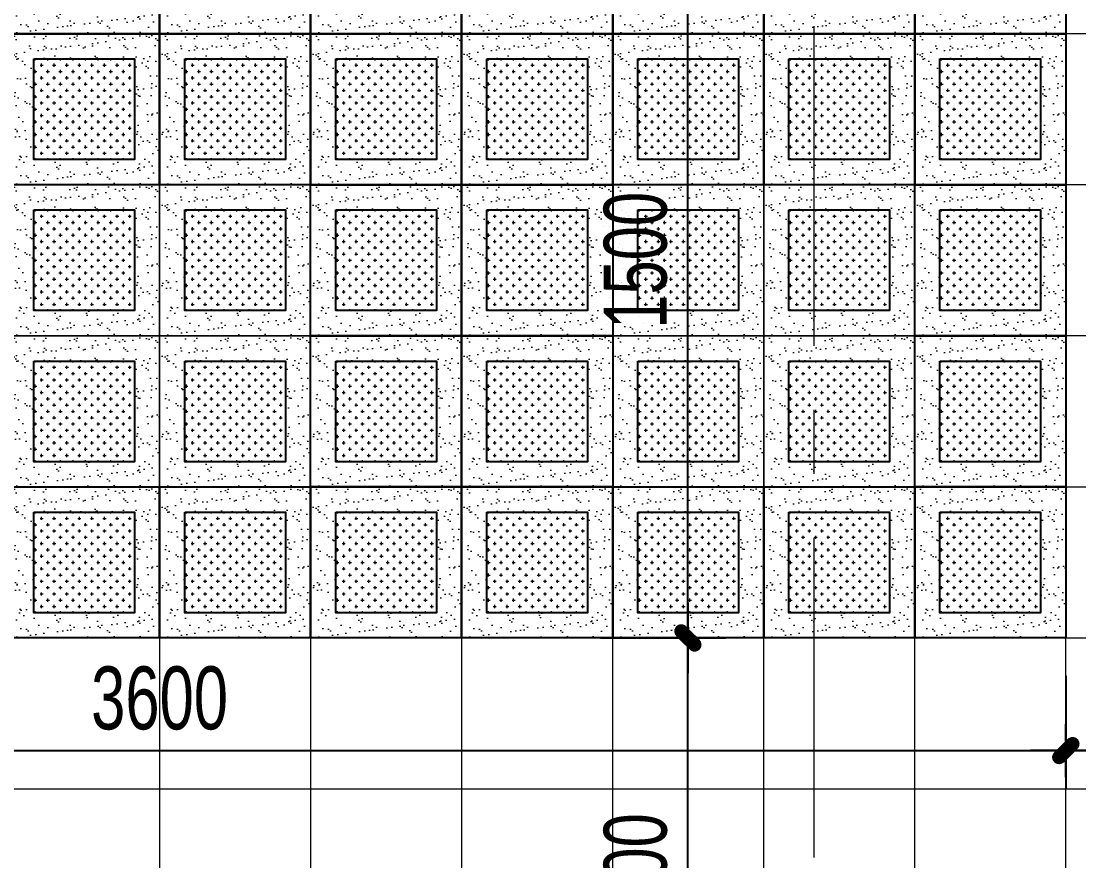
# Model space of a CAD drawing. Header units: inches. Extents: x 88947 to 296847, y 35049 to 161062.
# Drawn here: x 132886 to 134987, y 86766 to 88434 of the extents above; entities that cross this region are included whole.
import ezdxf

# ---------------------------------------------------------------- set-up
doc = ezdxf.new("R2010")
doc.units = ezdxf.units.IN
doc.header["$MEASUREMENT"] = 0
doc.header["$PDMODE"] = 1
doc.linetypes.add('ACAD_ISO03W100', pattern=[30, 12, -18])
doc.linetypes.add('CENTER', pattern=[50.8, 31.75, -6.35, 6.35, -6.35])
for name, color, linetype, lineweight in [('A-Dims', 145, 'Continuous', 25), ('DIM', 7, 'Continuous', 25), ('HATCH', 8, 'Continuous', 5), ('TRUC', 252, 'ACAD_ISO03W100', 13)]:
    doc.layers.add(name, color=color, linetype=linetype, lineweight=lineweight)
doc.layers.add('NOITHAT', color=34, linetype='Continuous')
doc.styles.add('VNI-HELVE-CONDENSE', font='VNARIAL.TTF', dxfattribs={"width": 0.7})
doc.dimstyles.new('TAS-100', dxfattribs={"dimscale": 50, "dimtxt": 2.5, "dimasz": 0.7, "dimexe": 1.5, "dimexo": 1.5, "dimgap": 0.8, "dimtad": 1, "dimdec": 0, "dimzin": 3, "dimdsep": 46, "dimtxsty": 'VNI-HELVE-CONDENSE', "dimblk": 'TICK', "dimcen": 2.5, "dimclrt": 71, "dimazin": 2, "dimtfac": 0.75, "dimtdec": 0, "dimtix": 1, "dimtmove": 2, "dimatfit": 2, "dimldrblk": 'TICK123', "dimfxl": 1.5, "dimtolj": 1, "dimtzin": 0, "dimarcsym": 0})

# ---------------------------------------------------------------- blocks, each defined once
blk = doc.blocks.new('TICK')
at = {"layer": 'A-Dims', "color": 1}
for p, q in [((0, 1.5), (0, -1.5)), ((-2, 0), (2, 0))]:
    blk.add_line(p, q, dxfattribs=at)
at = {"layer": 'A-Dims', "color": 1, "const_width": 0.788}
blk.add_lwpolyline([(-0.334, -0.349), (0.383, 0.378)], dxfattribs=at)
at = {"layer": 'A-Dims', "color": 1, "const_width": 0.394}
for points in [[(0.244, 0.517, -0.414214), (0.523, 0.517, -1)], [(0.523, 0.517, -0.414214), (0.523, 0.238, -1)], [(-0.473, -0.21, 0.414214), (-0.473, -0.488, 1)], [(-0.473, -0.488, 0.414214), (-0.195, -0.488, 1)]]:
    blk.add_lwpolyline(points, format="xyb", dxfattribs=at)
blk = doc.blocks.new('*D403')
at = {"layer": 'Defpoints', "color": 0}
for p in [(131361.3, 87209), (134961.3, 87209), (134961.3, 86985.3)]:
    blk.add_point(p, dxfattribs=at)
at = {"layer": 'DIM', "color": 0, "lineweight": -2}
for p, q in [((131361.3, 87134), (131361.3, 86910.3)), ((134961.3, 87134), (134961.3, 86910.3)), ((131396.3, 86985.3), (134926.3, 86985.3))]:
    blk.add_line(p, q, dxfattribs=at)
at = {"layer": 'DIM', "color": 0, "lineweight": -2, "xscale": 35, "yscale": 35, "zscale": 35, "rotation": 180}
blk.add_blockref('TICK', (131361.3, 86985.3), dxfattribs=at)
at = {"layer": 'DIM', "color": 0, "lineweight": -2, "xscale": 35, "yscale": 35, "zscale": 35}
blk.add_blockref('TICK', (134961.3, 86985.3), dxfattribs=at)
at = {"layer": 'DIM', "color": 71, "insert": (133161.3, 87089.1), "char_height": 125, "attachment_point": 5, "style": 'VNI-HELVE-CONDENSE'}
blk.add_mtext('\\A1;3600', dxfattribs=at)
blk = doc.blocks.new('TICK123')
at = {"layer": 'A-Dims', "color": 1}
blk.add_lwpolyline([(0.046, 0, 0, 0.84, 0), (-2.111, 0, 8.4, 8.4, 0)], format="xyseb", dxfattribs=at)
blk = doc.blocks.new('*D416')
at = {"layer": 'Defpoints', "color": 0}
for p in [(134961.3, 87209), (136761.3, 87209), (136761.3, 86985.3)]:
    blk.add_point(p, dxfattribs=at)
at = {"layer": 'DIM', "color": 0, "lineweight": -2}
for p, q in [((134961.3, 87134), (134961.3, 86910.3)), ((136761.3, 87134), (136761.3, 86910.3)), ((134996.3, 86985.3), (136726.3, 86985.3))]:
    blk.add_line(p, q, dxfattribs=at)
at = {"layer": 'DIM', "color": 0, "lineweight": -2, "xscale": 35, "yscale": 35, "zscale": 35, "rotation": 180}
blk.add_blockref('TICK', (134961.3, 86985.3), dxfattribs=at)
at = {"layer": 'DIM', "color": 0, "lineweight": -2, "xscale": 35, "yscale": 35, "zscale": 35}
blk.add_blockref('TICK', (136761.3, 86985.3), dxfattribs=at)
at = {"layer": 'DIM', "color": 71, "insert": (135861.3, 87089.1), "char_height": 125, "attachment_point": 5, "style": 'VNI-HELVE-CONDENSE'}
blk.add_mtext('\\A1;1800', dxfattribs=at)
blk = doc.blocks.new('*D410')
at = {"layer": 'Defpoints', "color": 0}
for p in [(133962, 87209), (134210.7, 87209), (133962, 86309)]:
    blk.add_point(p, dxfattribs=at)
at = {"layer": 'DIM', "color": 0, "lineweight": -2}
for p, q in [((134037, 87209), (134285.7, 87209)), ((134210.7, 86344), (134210.7, 87174)), ((134037, 86309), (134285.7, 86309))]:
    blk.add_line(p, q, dxfattribs=at)
at = {"layer": 'DIM', "color": 0, "lineweight": -2, "xscale": 35, "yscale": 35, "zscale": 35}
for p, rotation in [((134210.7, 87209), 90), ((134210.7, 86309), 270)]:
    blk.add_blockref('TICK', p, dxfattribs=dict(at, rotation=rotation))
at = {"layer": 'DIM', "color": 71, "insert": (134106.9, 86759), "char_height": 125, "attachment_point": 5, "rotation": 90, "style": 'VNI-HELVE-CONDENSE'}
blk.add_mtext('\\A1;900', dxfattribs=at)
blk = doc.blocks.new('*D411')
at = {"layer": 'Defpoints', "color": 0}
for p in [(133962, 88709), (134210.7, 88709), (133962, 87209)]:
    blk.add_point(p, dxfattribs=at)
at = {"layer": 'DIM', "color": 0, "lineweight": -2}
for p, q in [((134037, 88709), (134285.7, 88709)), ((134210.7, 87244), (134210.7, 88674)), ((134037, 87209), (134285.7, 87209))]:
    blk.add_line(p, q, dxfattribs=at)
at = {"layer": 'DIM', "color": 0, "lineweight": -2, "xscale": 35, "yscale": 35, "zscale": 35}
for p, rotation in [((134210.7, 88709), 90), ((134210.7, 87209), 270)]:
    blk.add_blockref('TICK', p, dxfattribs=dict(at, rotation=rotation))
at = {"layer": 'DIM', "color": 71, "insert": (134106.9, 87959), "char_height": 125, "attachment_point": 5, "rotation": 90, "style": 'VNI-HELVE-CONDENSE'}
blk.add_mtext('\\A1;1500', dxfattribs=at)

msp = doc.modelspace()

# ---------------------------------------------------------------- hatches: boundary and pattern name
at = {"layer": 'HATCH'}
h = msp.add_hatch(dxfattribs=at)
h.set_pattern_fill('TAS_GACH600X600', color=256, scale=0.5, style=0, pattern_type=2)
h.set_pattern_definition([(0, (127161.34, 86309.14), (0, 300), []), (90, (127161.34, 86309.14), (-300, 2e-14), [300, 0])])
h.paths.add_polyline_path([(127661.3, 92616.5), (130261.3, 92616.5), (130261.3, 92509), (130361.3, 92509), (130361.3, 90059), (135961.3, 90059), (135961.3, 92509), (136061.3, 92509), (136061.3, 92616.5), (138661.3, 92616.5), (138661.3, 92509), (138761.3, 92509), (138761.3, 91109), (139161.3, 91109), (139161.3, 86309), (127161.3, 86309), (127161.3, 91109), (127561.3, 91109), (127561.3, 92509), (127661.3, 92509)])
h = msp.add_hatch(dxfattribs=at)
h.set_pattern_fill('AR-SAND', color=256, scale=20, style=0)
h.set_pattern_definition([(37.5, (132861.345, 88408.95), (-1.2599, 38.5365), [0, -30.4, 0, -34, 0, -32.5]), (7.5, (132861.345, 88408.95), (35.3955, 56.443), [0, -16.4, 0, -27.4, 0, -10.5]), (327.5, (132836.745, 88408.95), (62.2828, 0.1132), [0, -10, 0, -36, 0, -47]), (317.5, (132836.745, 88408.95), (60.1225, 17.5535), [0, -5, 0, -23.6, 0, -27])])
h.paths.add_polyline_path([(133161.3, 88709), (132861.3, 88709), (132861.3, 88409), (133161.3, 88409)])
h.paths.add_polyline_path([(133111.3, 88659), (133111.3, 88459), (132911.3, 88459), (132911.3, 88659)], flags=16)
h = msp.add_hatch(dxfattribs=at)
h.set_pattern_fill('AR-SAND', color=256, scale=20, style=0)
h.set_pattern_definition([(37.5, (133161.345, 88408.95), (-1.2599, 38.5365), [0, -30.4, 0, -34, 0, -32.5]), (7.5, (133161.345, 88408.95), (35.3955, 56.443), [0, -16.4, 0, -27.4, 0, -10.5]), (327.5, (133136.745, 88408.95), (62.2828, 0.1132), [0, -10, 0, -36, 0, -47]), (317.5, (133136.745, 88408.95), (60.1225, 17.5535), [0, -5, 0, -23.6, 0, -27])])
h.paths.add_polyline_path([(133461.3, 88709), (133161.3, 88709), (133161.3, 88409), (133461.3, 88409)])
h.paths.add_polyline_path([(133411.3, 88659), (133411.3, 88459), (133211.3, 88459), (133211.3, 88659)], flags=16)
h = msp.add_hatch(dxfattribs=at)
h.set_pattern_fill('AR-SAND', color=256, scale=20, style=0)
h.set_pattern_definition([(37.5, (133461.345, 88408.95), (-1.2599, 38.5365), [0, -30.4, 0, -34, 0, -32.5]), (7.5, (133461.345, 88408.95), (35.3955, 56.443), [0, -16.4, 0, -27.4, 0, -10.5]), (327.5, (133436.745, 88408.95), (62.2828, 0.1132), [0, -10, 0, -36, 0, -47]), (317.5, (133436.745, 88408.95), (60.1225, 17.5535), [0, -5, 0, -23.6, 0, -27])])
h.paths.add_polyline_path([(133761.3, 88709), (133461.3, 88709), (133461.3, 88409), (133761.3, 88409)])
h.paths.add_polyline_path([(133711.3, 88659), (133711.3, 88459), (133511.3, 88459), (133511.3, 88659)], flags=16)
h = msp.add_hatch(dxfattribs=at)
h.set_pattern_fill('AR-SAND', color=256, scale=20, style=0)
h.set_pattern_definition([(37.5, (133761.345, 88408.95), (-1.2599, 38.5365), [0, -30.4, 0, -34, 0, -32.5]), (7.5, (133761.345, 88408.95), (35.3955, 56.443), [0, -16.4, 0, -27.4, 0, -10.5]), (327.5, (133736.745, 88408.95), (62.2828, 0.1132), [0, -10, 0, -36, 0, -47]), (317.5, (133736.745, 88408.95), (60.1225, 17.5535), [0, -5, 0, -23.6, 0, -27])])
h.paths.add_polyline_path([(134061.3, 88709), (133761.3, 88709), (133761.3, 88409), (134061.3, 88409)])
h.paths.add_polyline_path([(134011.3, 88659), (134011.3, 88459), (133811.3, 88459), (133811.3, 88659)], flags=16)
h = msp.add_hatch(dxfattribs=at)
h.set_pattern_fill('AR-SAND', color=256, scale=20, style=0)
h.set_pattern_definition([(37.5, (134061.345, 88408.95), (-1.2599, 38.5365), [0, -30.4, 0, -34, 0, -32.5]), (7.5, (134061.345, 88408.95), (35.3955, 56.443), [0, -16.4, 0, -27.4, 0, -10.5]), (327.5, (134036.745, 88408.95), (62.2828, 0.1132), [0, -10, 0, -36, 0, -47]), (317.5, (134036.745, 88408.95), (60.1225, 17.5535), [0, -5, 0, -23.6, 0, -27])])
h.paths.add_polyline_path([(134361.3, 88709), (134061.3, 88709), (134061.3, 88409), (134361.3, 88409)])
h.paths.add_polyline_path([(134311.3, 88659), (134311.3, 88459), (134111.3, 88459), (134111.3, 88659)], flags=16)
h = msp.add_hatch(dxfattribs=at)
h.set_pattern_fill('AR-SAND', color=256, scale=20, style=0)
h.set_pattern_definition([(37.5, (134361.345, 88408.95), (-1.2599, 38.5365), [0, -30.4, 0, -34, 0, -32.5]), (7.5, (134361.345, 88408.95), (35.3955, 56.443), [0, -16.4, 0, -27.4, 0, -10.5]), (327.5, (134336.745, 88408.95), (62.2828, 0.1132), [0, -10, 0, -36, 0, -47]), (317.5, (134336.745, 88408.95), (60.1225, 17.5535), [0, -5, 0, -23.6, 0, -27])])
h.paths.add_polyline_path([(134661.3, 88709), (134361.3, 88709), (134361.3, 88409), (134661.3, 88409)])
h.paths.add_polyline_path([(134611.3, 88659), (134611.3, 88459), (134411.3, 88459), (134411.3, 88659)], flags=16)
h = msp.add_hatch(dxfattribs=at)
h.set_pattern_fill('AR-SAND', color=256, scale=20, style=0)
h.set_pattern_definition([(37.5, (134661.345, 88408.95), (-1.2599, 38.5365), [0, -30.4, 0, -34, 0, -32.5]), (7.5, (134661.345, 88408.95), (35.3955, 56.443), [0, -16.4, 0, -27.4, 0, -10.5]), (327.5, (134636.745, 88408.95), (62.2828, 0.1132), [0, -10, 0, -36, 0, -47]), (317.5, (134636.745, 88408.95), (60.1225, 17.5535), [0, -5, 0, -23.6, 0, -27])])
h.paths.add_polyline_path([(134961.3, 88709), (134661.3, 88709), (134661.3, 88409), (134961.3, 88409)])
h.paths.add_polyline_path([(134911.3, 88659), (134911.3, 88459), (134711.3, 88459), (134711.3, 88659)], flags=16)
h = msp.add_hatch(dxfattribs=at)
h.set_pattern_fill('AR-SAND', color=256, scale=20, style=0)
h.set_pattern_definition([(37.5, (132861.345, 88108.95), (-1.2599, 38.5365), [0, -30.4, 0, -34, 0, -32.5]), (7.5, (132861.345, 88108.95), (35.3955, 56.443), [0, -16.4, 0, -27.4, 0, -10.5]), (327.5, (132836.745, 88108.95), (62.2828, 0.1132), [0, -10, 0, -36, 0, -47]), (317.5, (132836.745, 88108.95), (60.1225, 17.5535), [0, -5, 0, -23.6, 0, -27])])
h.paths.add_polyline_path([(133161.3, 88409), (132861.3, 88409), (132861.3, 88109), (133161.3, 88109)])
h.paths.add_polyline_path([(133111.3, 88359), (133111.3, 88159), (132911.3, 88159), (132911.3, 88359)], flags=16)
h = msp.add_hatch(dxfattribs=at)
h.set_pattern_fill('AR-SAND', color=256, scale=20, style=0)
h.set_pattern_definition([(37.5, (133161.345, 88108.95), (-1.2599, 38.5365), [0, -30.4, 0, -34, 0, -32.5]), (7.5, (133161.345, 88108.95), (35.3955, 56.443), [0, -16.4, 0, -27.4, 0, -10.5]), (327.5, (133136.745, 88108.95), (62.2828, 0.1132), [0, -10, 0, -36, 0, -47]), (317.5, (133136.745, 88108.95), (60.1225, 17.5535), [0, -5, 0, -23.6, 0, -27])])
h.paths.add_polyline_path([(133461.3, 88409), (133161.3, 88409), (133161.3, 88109), (133461.3, 88109)])
h.paths.add_polyline_path([(133411.3, 88359), (133411.3, 88159), (133211.3, 88159), (133211.3, 88359)], flags=16)
h = msp.add_hatch(dxfattribs=at)
h.set_pattern_fill('AR-SAND', color=256, scale=20, style=0)
h.set_pattern_definition([(37.5, (133461.345, 88108.95), (-1.2599, 38.5365), [0, -30.4, 0, -34, 0, -32.5]), (7.5, (133461.345, 88108.95), (35.3955, 56.443), [0, -16.4, 0, -27.4, 0, -10.5]), (327.5, (133436.745, 88108.95), (62.2828, 0.1132), [0, -10, 0, -36, 0, -47]), (317.5, (133436.745, 88108.95), (60.1225, 17.5535), [0, -5, 0, -23.6, 0, -27])])
h.paths.add_polyline_path([(133761.3, 88409), (133461.3, 88409), (133461.3, 88109), (133761.3, 88109)])
h.paths.add_polyline_path([(133711.3, 88359), (133711.3, 88159), (133511.3, 88159), (133511.3, 88359)], flags=16)
h = msp.add_hatch(dxfattribs=at)
h.set_pattern_fill('AR-SAND', color=256, scale=20, style=0)
h.set_pattern_definition([(37.5, (133761.345, 88108.95), (-1.2599, 38.5365), [0, -30.4, 0, -34, 0, -32.5]), (7.5, (133761.345, 88108.95), (35.3955, 56.443), [0, -16.4, 0, -27.4, 0, -10.5]), (327.5, (133736.745, 88108.95), (62.2828, 0.1132), [0, -10, 0, -36, 0, -47]), (317.5, (133736.745, 88108.95), (60.1225, 17.5535), [0, -5, 0, -23.6, 0, -27])])
h.paths.add_polyline_path([(134061.3, 88409), (133761.3, 88409), (133761.3, 88109), (134061.3, 88109)])
h.paths.add_polyline_path([(134011.3, 88359), (134011.3, 88159), (133811.3, 88159), (133811.3, 88359)], flags=16)
h = msp.add_hatch(dxfattribs=at)
h.set_pattern_fill('AR-SAND', color=256, scale=20, style=0)
h.set_pattern_definition([(37.5, (134061.345, 88108.95), (-1.2599, 38.5365), [0, -30.4, 0, -34, 0, -32.5]), (7.5, (134061.345, 88108.95), (35.3955, 56.443), [0, -16.4, 0, -27.4, 0, -10.5]), (327.5, (134036.745, 88108.95), (62.2828, 0.1132), [0, -10, 0, -36, 0, -47]), (317.5, (134036.745, 88108.95), (60.1225, 17.5535), [0, -5, 0, -23.6, 0, -27])])
h.paths.add_polyline_path([(134361.3, 88409), (134061.3, 88409), (134061.3, 88109), (134361.3, 88109)])
h.paths.add_polyline_path([(134311.3, 88359), (134311.3, 88159), (134111.3, 88159), (134111.3, 88359)], flags=16)
h = msp.add_hatch(dxfattribs=at)
h.set_pattern_fill('AR-SAND', color=256, scale=20, style=0)
h.set_pattern_definition([(37.5, (134361.345, 88108.95), (-1.2599, 38.5365), [0, -30.4, 0, -34, 0, -32.5]), (7.5, (134361.345, 88108.95), (35.3955, 56.443), [0, -16.4, 0, -27.4, 0, -10.5]), (327.5, (134336.745, 88108.95), (62.2828, 0.1132), [0, -10, 0, -36, 0, -47]), (317.5, (134336.745, 88108.95), (60.1225, 17.5535), [0, -5, 0, -23.6, 0, -27])])
h.paths.add_polyline_path([(134661.3, 88409), (134361.3, 88409), (134361.3, 88109), (134661.3, 88109)])
h.paths.add_polyline_path([(134611.3, 88359), (134611.3, 88159), (134411.3, 88159), (134411.3, 88359)], flags=16)
h = msp.add_hatch(dxfattribs=at)
h.set_pattern_fill('AR-SAND', color=256, scale=20, style=0)
h.set_pattern_definition([(37.5, (134661.345, 88108.95), (-1.2599, 38.5365), [0, -30.4, 0, -34, 0, -32.5]), (7.5, (134661.345, 88108.95), (35.3955, 56.443), [0, -16.4, 0, -27.4, 0, -10.5]), (327.5, (134636.745, 88108.95), (62.2828, 0.1132), [0, -10, 0, -36, 0, -47]), (317.5, (134636.745, 88108.95), (60.1225, 17.5535), [0, -5, 0, -23.6, 0, -27])])
h.paths.add_polyline_path([(134961.3, 88409), (134661.3, 88409), (134661.3, 88109), (134961.3, 88109)])
h.paths.add_polyline_path([(134911.3, 88359), (134911.3, 88159), (134711.3, 88159), (134711.3, 88359)], flags=16)
h = msp.add_hatch(dxfattribs=at)
h.set_pattern_fill('CROSS', color=256, scale=50, style=0)
h.set_pattern_definition([(0, (132911.345, 88158.95), (12.5, 12.5), [6.25, -18.75]), (90, (132914.47, 88155.825), (-12.5, 12.5), [6.25, -18.75])])
h.paths.add_polyline_path([(132911.3, 88359), (133111.3, 88359), (133111.3, 88159), (132911.3, 88159)])
h = msp.add_hatch(dxfattribs=at)
h.set_pattern_fill('CROSS', color=256, scale=50, style=0)
h.set_pattern_definition([(0, (133211.345, 88158.95), (12.5, 12.5), [6.25, -18.75]), (90, (133214.47, 88155.825), (-12.5, 12.5), [6.25, -18.75])])
h.paths.add_polyline_path([(133211.3, 88359), (133411.3, 88359), (133411.3, 88159), (133211.3, 88159)])
h = msp.add_hatch(dxfattribs=at)
h.set_pattern_fill('CROSS', color=256, scale=50, style=0)
h.set_pattern_definition([(0, (133511.345, 88158.95), (12.5, 12.5), [6.25, -18.75]), (90, (133514.47, 88155.825), (-12.5, 12.5), [6.25, -18.75])])
h.paths.add_polyline_path([(133511.3, 88359), (133711.3, 88359), (133711.3, 88159), (133511.3, 88159)])
h = msp.add_hatch(dxfattribs=at)
h.set_pattern_fill('CROSS', color=256, scale=50, style=0)
h.set_pattern_definition([(0, (133811.345, 88158.95), (12.5, 12.5), [6.25, -18.75]), (90, (133814.47, 88155.825), (-12.5, 12.5), [6.25, -18.75])])
h.paths.add_polyline_path([(133811.3, 88359), (134011.3, 88359), (134011.3, 88159), (133811.3, 88159)])
h = msp.add_hatch(dxfattribs=at)
h.set_pattern_fill('CROSS', color=256, scale=50, style=0)
h.set_pattern_definition([(0, (134111.345, 88158.95), (12.5, 12.5), [6.25, -18.75]), (90, (134114.47, 88155.825), (-12.5, 12.5), [6.25, -18.75])])
h.paths.add_polyline_path([(134111.3, 88359), (134311.3, 88359), (134311.3, 88159), (134111.3, 88159)])
h = msp.add_hatch(dxfattribs=at)
h.set_pattern_fill('CROSS', color=256, scale=50, style=0)
h.set_pattern_definition([(0, (134411.345, 88158.95), (12.5, 12.5), [6.25, -18.75]), (90, (134414.47, 88155.825), (-12.5, 12.5), [6.25, -18.75])])
h.paths.add_polyline_path([(134411.3, 88359), (134611.3, 88359), (134611.3, 88159), (134411.3, 88159)])
h = msp.add_hatch(dxfattribs=at)
h.set_pattern_fill('CROSS', color=256, scale=50, style=0)
h.set_pattern_definition([(0, (134711.345, 88158.95), (12.5, 12.5), [6.25, -18.75]), (90, (134714.47, 88155.825), (-12.5, 12.5), [6.25, -18.75])])
h.paths.add_polyline_path([(134711.3, 88359), (134911.3, 88359), (134911.3, 88159), (134711.3, 88159)])
h = msp.add_hatch(dxfattribs=at)
h.set_pattern_fill('AR-SAND', color=256, scale=20, style=0)
h.set_pattern_definition([(37.5, (132861.345, 87808.95), (-1.2599, 38.5365), [0, -30.4, 0, -34, 0, -32.5]), (7.5, (132861.345, 87808.95), (35.3955, 56.443), [0, -16.4, 0, -27.4, 0, -10.5]), (327.5, (132836.745, 87808.95), (62.2828, 0.1132), [0, -10, 0, -36, 0, -47]), (317.5, (132836.745, 87808.95), (60.1225, 17.5535), [0, -5, 0, -23.6, 0, -27])])
h.paths.add_polyline_path([(133161.3, 88109), (132861.3, 88109), (132861.3, 87809), (133161.3, 87809)])
h.paths.add_polyline_path([(133111.3, 88059), (133111.3, 87859), (132911.3, 87859), (132911.3, 88059)], flags=16)
h = msp.add_hatch(dxfattribs=at)
h.set_pattern_fill('AR-SAND', color=256, scale=20, style=0)
h.set_pattern_definition([(37.5, (133161.345, 87808.95), (-1.2599, 38.5365), [0, -30.4, 0, -34, 0, -32.5]), (7.5, (133161.345, 87808.95), (35.3955, 56.443), [0, -16.4, 0, -27.4, 0, -10.5]), (327.5, (133136.745, 87808.95), (62.2828, 0.1132), [0, -10, 0, -36, 0, -47]), (317.5, (133136.745, 87808.95), (60.1225, 17.5535), [0, -5, 0, -23.6, 0, -27])])
h.paths.add_polyline_path([(133461.3, 88109), (133161.3, 88109), (133161.3, 87809), (133461.3, 87809)])
h.paths.add_polyline_path([(133411.3, 88059), (133411.3, 87859), (133211.3, 87859), (133211.3, 88059)], flags=16)
h = msp.add_hatch(dxfattribs=at)
h.set_pattern_fill('AR-SAND', color=256, scale=20, style=0)
h.set_pattern_definition([(37.5, (133461.345, 87808.95), (-1.2599, 38.5365), [0, -30.4, 0, -34, 0, -32.5]), (7.5, (133461.345, 87808.95), (35.3955, 56.443), [0, -16.4, 0, -27.4, 0, -10.5]), (327.5, (133436.745, 87808.95), (62.2828, 0.1132), [0, -10, 0, -36, 0, -47]), (317.5, (133436.745, 87808.95), (60.1225, 17.5535), [0, -5, 0, -23.6, 0, -27])])
h.paths.add_polyline_path([(133761.3, 88109), (133461.3, 88109), (133461.3, 87809), (133761.3, 87809)])
h.paths.add_polyline_path([(133711.3, 88059), (133711.3, 87859), (133511.3, 87859), (133511.3, 88059)], flags=16)
h = msp.add_hatch(dxfattribs=at)
h.set_pattern_fill('AR-SAND', color=256, scale=20, style=0)
h.set_pattern_definition([(37.5, (133761.345, 87808.95), (-1.2599, 38.5365), [0, -30.4, 0, -34, 0, -32.5]), (7.5, (133761.345, 87808.95), (35.3955, 56.443), [0, -16.4, 0, -27.4, 0, -10.5]), (327.5, (133736.745, 87808.95), (62.2828, 0.1132), [0, -10, 0, -36, 0, -47]), (317.5, (133736.745, 87808.95), (60.1225, 17.5535), [0, -5, 0, -23.6, 0, -27])])
h.paths.add_polyline_path([(134061.3, 88109), (133761.3, 88109), (133761.3, 87809), (134061.3, 87809)])
h.paths.add_polyline_path([(134011.3, 88059), (134011.3, 87859), (133811.3, 87859), (133811.3, 88059)], flags=16)
h = msp.add_hatch(dxfattribs=at)
h.set_pattern_fill('AR-SAND', color=256, scale=20, style=0)
h.set_pattern_definition([(37.5, (134061.345, 87808.95), (-1.2599, 38.5365), [0, -30.4, 0, -34, 0, -32.5]), (7.5, (134061.345, 87808.95), (35.3955, 56.443), [0, -16.4, 0, -27.4, 0, -10.5]), (327.5, (134036.745, 87808.95), (62.2828, 0.1132), [0, -10, 0, -36, 0, -47]), (317.5, (134036.745, 87808.95), (60.1225, 17.5535), [0, -5, 0, -23.6, 0, -27])])
h.paths.add_polyline_path([(134361.3, 88109), (134061.3, 88109), (134061.3, 87809), (134361.3, 87809)])
h.paths.add_polyline_path([(134311.3, 88059), (134311.3, 87859), (134111.3, 87859), (134111.3, 88059)], flags=16)
h = msp.add_hatch(dxfattribs=at)
h.set_pattern_fill('AR-SAND', color=256, scale=20, style=0)
h.set_pattern_definition([(37.5, (134361.345, 87808.95), (-1.2599, 38.5365), [0, -30.4, 0, -34, 0, -32.5]), (7.5, (134361.345, 87808.95), (35.3955, 56.443), [0, -16.4, 0, -27.4, 0, -10.5]), (327.5, (134336.745, 87808.95), (62.2828, 0.1132), [0, -10, 0, -36, 0, -47]), (317.5, (134336.745, 87808.95), (60.1225, 17.5535), [0, -5, 0, -23.6, 0, -27])])
h.paths.add_polyline_path([(134661.3, 88109), (134361.3, 88109), (134361.3, 87809), (134661.3, 87809)])
h.paths.add_polyline_path([(134611.3, 88059), (134611.3, 87859), (134411.3, 87859), (134411.3, 88059)], flags=16)
h = msp.add_hatch(dxfattribs=at)
h.set_pattern_fill('AR-SAND', color=256, scale=20, style=0)
h.set_pattern_definition([(37.5, (134661.345, 87808.95), (-1.2599, 38.5365), [0, -30.4, 0, -34, 0, -32.5]), (7.5, (134661.345, 87808.95), (35.3955, 56.443), [0, -16.4, 0, -27.4, 0, -10.5]), (327.5, (134636.745, 87808.95), (62.2828, 0.1132), [0, -10, 0, -36, 0, -47]), (317.5, (134636.745, 87808.95), (60.1225, 17.5535), [0, -5, 0, -23.6, 0, -27])])
h.paths.add_polyline_path([(134961.3, 88109), (134661.3, 88109), (134661.3, 87809), (134961.3, 87809)])
h.paths.add_polyline_path([(134911.3, 88059), (134911.3, 87859), (134711.3, 87859), (134711.3, 88059)], flags=16)
h = msp.add_hatch(dxfattribs=at)
h.set_pattern_fill('CROSS', color=256, scale=50, style=0)
h.set_pattern_definition([(0, (132911.345, 87858.95), (12.5, 12.5), [6.25, -18.75]), (90, (132914.47, 87855.825), (-12.5, 12.5), [6.25, -18.75])])
h.paths.add_polyline_path([(132911.3, 88059), (133111.3, 88059), (133111.3, 87859), (132911.3, 87859)])
h = msp.add_hatch(dxfattribs=at)
h.set_pattern_fill('CROSS', color=256, scale=50, style=0)
h.set_pattern_definition([(0, (133211.345, 87858.95), (12.5, 12.5), [6.25, -18.75]), (90, (133214.47, 87855.825), (-12.5, 12.5), [6.25, -18.75])])
h.paths.add_polyline_path([(133211.3, 88059), (133411.3, 88059), (133411.3, 87859), (133211.3, 87859)])
h = msp.add_hatch(dxfattribs=at)
h.set_pattern_fill('CROSS', color=256, scale=50, style=0)
h.set_pattern_definition([(0, (133511.345, 87858.95), (12.5, 12.5), [6.25, -18.75]), (90, (133514.47, 87855.825), (-12.5, 12.5), [6.25, -18.75])])
h.paths.add_polyline_path([(133511.3, 88059), (133711.3, 88059), (133711.3, 87859), (133511.3, 87859)])
h = msp.add_hatch(dxfattribs=at)
h.set_pattern_fill('CROSS', color=256, scale=50, style=0)
h.set_pattern_definition([(0, (133811.345, 87858.95), (12.5, 12.5), [6.25, -18.75]), (90, (133814.47, 87855.825), (-12.5, 12.5), [6.25, -18.75])])
h.paths.add_polyline_path([(133811.3, 88059), (134011.3, 88059), (134011.3, 87859), (133811.3, 87859)])
h = msp.add_hatch(dxfattribs=at)
h.set_pattern_fill('CROSS', color=256, scale=50, style=0)
h.set_pattern_definition([(0, (134111.345, 87858.95), (12.5, 12.5), [6.25, -18.75]), (90, (134114.47, 87855.825), (-12.5, 12.5), [6.25, -18.75])])
h.paths.add_polyline_path([(134111.3, 88059), (134311.3, 88059), (134311.3, 87859), (134111.3, 87859)])
h = msp.add_hatch(dxfattribs=at)
h.set_pattern_fill('CROSS', color=256, scale=50, style=0)
h.set_pattern_definition([(0, (134411.345, 87858.95), (12.5, 12.5), [6.25, -18.75]), (90, (134414.47, 87855.825), (-12.5, 12.5), [6.25, -18.75])])
h.paths.add_polyline_path([(134411.3, 88059), (134611.3, 88059), (134611.3, 87859), (134411.3, 87859)])
h = msp.add_hatch(dxfattribs=at)
h.set_pattern_fill('CROSS', color=256, scale=50, style=0)
h.set_pattern_definition([(0, (134711.345, 87858.95), (12.5, 12.5), [6.25, -18.75]), (90, (134714.47, 87855.825), (-12.5, 12.5), [6.25, -18.75])])
h.paths.add_polyline_path([(134711.3, 88059), (134911.3, 88059), (134911.3, 87859), (134711.3, 87859)])
h = msp.add_hatch(dxfattribs=at)
h.set_pattern_fill('AR-SAND', color=256, scale=20, style=0)
h.set_pattern_definition([(37.5, (132861.345, 87508.95), (-1.2599, 38.5365), [0, -30.4, 0, -34, 0, -32.5]), (7.5, (132861.345, 87508.95), (35.3955, 56.443), [0, -16.4, 0, -27.4, 0, -10.5]), (327.5, (132836.745, 87508.95), (62.2828, 0.1132), [0, -10, 0, -36, 0, -47]), (317.5, (132836.745, 87508.95), (60.1225, 17.5535), [0, -5, 0, -23.6, 0, -27])])
h.paths.add_polyline_path([(133161.3, 87809), (132861.3, 87809), (132861.3, 87509), (133161.3, 87509)])
h.paths.add_polyline_path([(133111.3, 87759), (133111.3, 87559), (132911.3, 87559), (132911.3, 87759)], flags=16)
h = msp.add_hatch(dxfattribs=at)
h.set_pattern_fill('AR-SAND', color=256, scale=20, style=0)
h.set_pattern_definition([(37.5, (133161.345, 87508.95), (-1.2599, 38.5365), [0, -30.4, 0, -34, 0, -32.5]), (7.5, (133161.345, 87508.95), (35.3955, 56.443), [0, -16.4, 0, -27.4, 0, -10.5]), (327.5, (133136.745, 87508.95), (62.2828, 0.1132), [0, -10, 0, -36, 0, -47]), (317.5, (133136.745, 87508.95), (60.1225, 17.5535), [0, -5, 0, -23.6, 0, -27])])
h.paths.add_polyline_path([(133461.3, 87809), (133161.3, 87809), (133161.3, 87509), (133461.3, 87509)])
h.paths.add_polyline_path([(133411.3, 87759), (133411.3, 87559), (133211.3, 87559), (133211.3, 87759)], flags=16)
h = msp.add_hatch(dxfattribs=at)
h.set_pattern_fill('AR-SAND', color=256, scale=20, style=0)
h.set_pattern_definition([(37.5, (133461.345, 87508.95), (-1.2599, 38.5365), [0, -30.4, 0, -34, 0, -32.5]), (7.5, (133461.345, 87508.95), (35.3955, 56.443), [0, -16.4, 0, -27.4, 0, -10.5]), (327.5, (133436.745, 87508.95), (62.2828, 0.1132), [0, -10, 0, -36, 0, -47]), (317.5, (133436.745, 87508.95), (60.1225, 17.5535), [0, -5, 0, -23.6, 0, -27])])
h.paths.add_polyline_path([(133761.3, 87809), (133461.3, 87809), (133461.3, 87509), (133761.3, 87509)])
h.paths.add_polyline_path([(133711.3, 87759), (133711.3, 87559), (133511.3, 87559), (133511.3, 87759)], flags=16)
h = msp.add_hatch(dxfattribs=at)
h.set_pattern_fill('AR-SAND', color=256, scale=20, style=0)
h.set_pattern_definition([(37.5, (133761.345, 87508.95), (-1.2599, 38.5365), [0, -30.4, 0, -34, 0, -32.5]), (7.5, (133761.345, 87508.95), (35.3955, 56.443), [0, -16.4, 0, -27.4, 0, -10.5]), (327.5, (133736.745, 87508.95), (62.2828, 0.1132), [0, -10, 0, -36, 0, -47]), (317.5, (133736.745, 87508.95), (60.1225, 17.5535), [0, -5, 0, -23.6, 0, -27])])
h.paths.add_polyline_path([(134061.3, 87809), (133761.3, 87809), (133761.3, 87509), (134061.3, 87509)])
h.paths.add_polyline_path([(134011.3, 87759), (134011.3, 87559), (133811.3, 87559), (133811.3, 87759)], flags=16)
h = msp.add_hatch(dxfattribs=at)
h.set_pattern_fill('AR-SAND', color=256, scale=20, style=0)
h.set_pattern_definition([(37.5, (134061.345, 87508.95), (-1.2599, 38.5365), [0, -30.4, 0, -34, 0, -32.5]), (7.5, (134061.345, 87508.95), (35.3955, 56.443), [0, -16.4, 0, -27.4, 0, -10.5]), (327.5, (134036.745, 87508.95), (62.2828, 0.1132), [0, -10, 0, -36, 0, -47]), (317.5, (134036.745, 87508.95), (60.1225, 17.5535), [0, -5, 0, -23.6, 0, -27])])
h.paths.add_polyline_path([(134361.3, 87809), (134061.3, 87809), (134061.3, 87509), (134361.3, 87509)])
h.paths.add_polyline_path([(134311.3, 87759), (134311.3, 87559), (134111.3, 87559), (134111.3, 87759)], flags=16)
h = msp.add_hatch(dxfattribs=at)
h.set_pattern_fill('AR-SAND', color=256, scale=20, style=0)
h.set_pattern_definition([(37.5, (134361.345, 87508.95), (-1.2599, 38.5365), [0, -30.4, 0, -34, 0, -32.5]), (7.5, (134361.345, 87508.95), (35.3955, 56.443), [0, -16.4, 0, -27.4, 0, -10.5]), (327.5, (134336.745, 87508.95), (62.2828, 0.1132), [0, -10, 0, -36, 0, -47]), (317.5, (134336.745, 87508.95), (60.1225, 17.5535), [0, -5, 0, -23.6, 0, -27])])
h.paths.add_polyline_path([(134661.3, 87809), (134361.3, 87809), (134361.3, 87509), (134661.3, 87509)])
h.paths.add_polyline_path([(134611.3, 87759), (134611.3, 87559), (134411.3, 87559), (134411.3, 87759)], flags=16)
h = msp.add_hatch(dxfattribs=at)
h.set_pattern_fill('AR-SAND', color=256, scale=20, style=0)
h.set_pattern_definition([(37.5, (134661.345, 87508.95), (-1.2599, 38.5365), [0, -30.4, 0, -34, 0, -32.5]), (7.5, (134661.345, 87508.95), (35.3955, 56.443), [0, -16.4, 0, -27.4, 0, -10.5]), (327.5, (134636.745, 87508.95), (62.2828, 0.1132), [0, -10, 0, -36, 0, -47]), (317.5, (134636.745, 87508.95), (60.1225, 17.5535), [0, -5, 0, -23.6, 0, -27])])
h.paths.add_polyline_path([(134961.3, 87809), (134661.3, 87809), (134661.3, 87509), (134961.3, 87509)])
h.paths.add_polyline_path([(134911.3, 87759), (134911.3, 87559), (134711.3, 87559), (134711.3, 87759)], flags=16)
h = msp.add_hatch(dxfattribs=at)
h.set_pattern_fill('CROSS', color=256, scale=50, style=0)
h.set_pattern_definition([(0, (132911.345, 87558.95), (12.5, 12.5), [6.25, -18.75]), (90, (132914.47, 87555.825), (-12.5, 12.5), [6.25, -18.75])])
h.paths.add_polyline_path([(132911.3, 87759), (133111.3, 87759), (133111.3, 87559), (132911.3, 87559)])
h = msp.add_hatch(dxfattribs=at)
h.set_pattern_fill('CROSS', color=256, scale=50, style=0)
h.set_pattern_definition([(0, (133211.345, 87558.95), (12.5, 12.5), [6.25, -18.75]), (90, (133214.47, 87555.825), (-12.5, 12.5), [6.25, -18.75])])
h.paths.add_polyline_path([(133211.3, 87759), (133411.3, 87759), (133411.3, 87559), (133211.3, 87559)])
h = msp.add_hatch(dxfattribs=at)
h.set_pattern_fill('CROSS', color=256, scale=50, style=0)
h.set_pattern_definition([(0, (133511.345, 87558.95), (12.5, 12.5), [6.25, -18.75]), (90, (133514.47, 87555.825), (-12.5, 12.5), [6.25, -18.75])])
h.paths.add_polyline_path([(133511.3, 87759), (133711.3, 87759), (133711.3, 87559), (133511.3, 87559)])
h = msp.add_hatch(dxfattribs=at)
h.set_pattern_fill('CROSS', color=256, scale=50, style=0)
h.set_pattern_definition([(0, (133811.345, 87558.95), (12.5, 12.5), [6.25, -18.75]), (90, (133814.47, 87555.825), (-12.5, 12.5), [6.25, -18.75])])
h.paths.add_polyline_path([(133811.3, 87759), (134011.3, 87759), (134011.3, 87559), (133811.3, 87559)])
h = msp.add_hatch(dxfattribs=at)
h.set_pattern_fill('CROSS', color=256, scale=50, style=0)
h.set_pattern_definition([(0, (134111.345, 87558.95), (12.5, 12.5), [6.25, -18.75]), (90, (134114.47, 87555.825), (-12.5, 12.5), [6.25, -18.75])])
h.paths.add_polyline_path([(134111.3, 87759), (134311.3, 87759), (134311.3, 87559), (134111.3, 87559)])
h = msp.add_hatch(dxfattribs=at)
h.set_pattern_fill('CROSS', color=256, scale=50, style=0)
h.set_pattern_definition([(0, (134411.345, 87558.95), (12.5, 12.5), [6.25, -18.75]), (90, (134414.47, 87555.825), (-12.5, 12.5), [6.25, -18.75])])
h.paths.add_polyline_path([(134411.3, 87759), (134611.3, 87759), (134611.3, 87559), (134411.3, 87559)])
h = msp.add_hatch(dxfattribs=at)
h.set_pattern_fill('CROSS', color=256, scale=50, style=0)
h.set_pattern_definition([(0, (134711.345, 87558.95), (12.5, 12.5), [6.25, -18.75]), (90, (134714.47, 87555.825), (-12.5, 12.5), [6.25, -18.75])])
h.paths.add_polyline_path([(134711.3, 87759), (134911.3, 87759), (134911.3, 87559), (134711.3, 87559)])
h = msp.add_hatch(dxfattribs=at)
h.set_pattern_fill('AR-SAND', color=256, scale=20, style=0)
h.set_pattern_definition([(37.5, (132861.345, 87208.95), (-1.2599, 38.5365), [0, -30.4, 0, -34, 0, -32.5]), (7.5, (132861.345, 87208.95), (35.3955, 56.443), [0, -16.4, 0, -27.4, 0, -10.5]), (327.5, (132836.745, 87208.95), (62.2828, 0.1132), [0, -10, 0, -36, 0, -47]), (317.5, (132836.745, 87208.95), (60.1225, 17.5535), [0, -5, 0, -23.6, 0, -27])])
h.paths.add_polyline_path([(133161.3, 87509), (132861.3, 87509), (132861.3, 87209), (133161.3, 87209)])
h.paths.add_polyline_path([(133111.3, 87459), (133111.3, 87259), (132911.3, 87259), (132911.3, 87459)], flags=16)
h = msp.add_hatch(dxfattribs=at)
h.set_pattern_fill('AR-SAND', color=256, scale=20, style=0)
h.set_pattern_definition([(37.5, (133161.345, 87208.95), (-1.2599, 38.5365), [0, -30.4, 0, -34, 0, -32.5]), (7.5, (133161.345, 87208.95), (35.3955, 56.443), [0, -16.4, 0, -27.4, 0, -10.5]), (327.5, (133136.745, 87208.95), (62.2828, 0.1132), [0, -10, 0, -36, 0, -47]), (317.5, (133136.745, 87208.95), (60.1225, 17.5535), [0, -5, 0, -23.6, 0, -27])])
h.paths.add_polyline_path([(133461.3, 87509), (133161.3, 87509), (133161.3, 87209), (133461.3, 87209)])
h.paths.add_polyline_path([(133411.3, 87459), (133411.3, 87259), (133211.3, 87259), (133211.3, 87459)], flags=16)
h = msp.add_hatch(dxfattribs=at)
h.set_pattern_fill('AR-SAND', color=256, scale=20, style=0)
h.set_pattern_definition([(37.5, (133461.345, 87208.95), (-1.2599, 38.5365), [0, -30.4, 0, -34, 0, -32.5]), (7.5, (133461.345, 87208.95), (35.3955, 56.443), [0, -16.4, 0, -27.4, 0, -10.5]), (327.5, (133436.745, 87208.95), (62.2828, 0.1132), [0, -10, 0, -36, 0, -47]), (317.5, (133436.745, 87208.95), (60.1225, 17.5535), [0, -5, 0, -23.6, 0, -27])])
h.paths.add_polyline_path([(133761.3, 87509), (133461.3, 87509), (133461.3, 87209), (133761.3, 87209)])
h.paths.add_polyline_path([(133711.3, 87459), (133711.3, 87259), (133511.3, 87259), (133511.3, 87459)], flags=16)
h = msp.add_hatch(dxfattribs=at)
h.set_pattern_fill('AR-SAND', color=256, scale=20, style=0)
h.set_pattern_definition([(37.5, (133761.345, 87208.95), (-1.2599, 38.5365), [0, -30.4, 0, -34, 0, -32.5]), (7.5, (133761.345, 87208.95), (35.3955, 56.443), [0, -16.4, 0, -27.4, 0, -10.5]), (327.5, (133736.745, 87208.95), (62.2828, 0.1132), [0, -10, 0, -36, 0, -47]), (317.5, (133736.745, 87208.95), (60.1225, 17.5535), [0, -5, 0, -23.6, 0, -27])])
h.paths.add_polyline_path([(134061.3, 87509), (133761.3, 87509), (133761.3, 87209), (134061.3, 87209)])
h.paths.add_polyline_path([(134011.3, 87459), (134011.3, 87259), (133811.3, 87259), (133811.3, 87459)], flags=16)
h = msp.add_hatch(dxfattribs=at)
h.set_pattern_fill('AR-SAND', color=256, scale=20, style=0)
h.set_pattern_definition([(37.5, (134061.345, 87208.95), (-1.2599, 38.5365), [0, -30.4, 0, -34, 0, -32.5]), (7.5, (134061.345, 87208.95), (35.3955, 56.443), [0, -16.4, 0, -27.4, 0, -10.5]), (327.5, (134036.745, 87208.95), (62.2828, 0.1132), [0, -10, 0, -36, 0, -47]), (317.5, (134036.745, 87208.95), (60.1225, 17.5535), [0, -5, 0, -23.6, 0, -27])])
h.paths.add_polyline_path([(134361.3, 87509), (134061.3, 87509), (134061.3, 87209), (134361.3, 87209)])
h.paths.add_polyline_path([(134311.3, 87459), (134311.3, 87259), (134111.3, 87259), (134111.3, 87459)], flags=16)
h = msp.add_hatch(dxfattribs=at)
h.set_pattern_fill('AR-SAND', color=256, scale=20, style=0)
h.set_pattern_definition([(37.5, (134361.345, 87208.95), (-1.2599, 38.5365), [0, -30.4, 0, -34, 0, -32.5]), (7.5, (134361.345, 87208.95), (35.3955, 56.443), [0, -16.4, 0, -27.4, 0, -10.5]), (327.5, (134336.745, 87208.95), (62.2828, 0.1132), [0, -10, 0, -36, 0, -47]), (317.5, (134336.745, 87208.95), (60.1225, 17.5535), [0, -5, 0, -23.6, 0, -27])])
h.paths.add_polyline_path([(134661.3, 87509), (134361.3, 87509), (134361.3, 87209), (134661.3, 87209)])
h.paths.add_polyline_path([(134611.3, 87459), (134611.3, 87259), (134411.3, 87259), (134411.3, 87459)], flags=16)
h = msp.add_hatch(dxfattribs=at)
h.set_pattern_fill('AR-SAND', color=256, scale=20, style=0)
h.set_pattern_definition([(37.5, (134661.345, 87208.95), (-1.2599, 38.5365), [0, -30.4, 0, -34, 0, -32.5]), (7.5, (134661.345, 87208.95), (35.3955, 56.443), [0, -16.4, 0, -27.4, 0, -10.5]), (327.5, (134636.745, 87208.95), (62.2828, 0.1132), [0, -10, 0, -36, 0, -47]), (317.5, (134636.745, 87208.95), (60.1225, 17.5535), [0, -5, 0, -23.6, 0, -27])])
h.paths.add_polyline_path([(134961.3, 87509), (134661.3, 87509), (134661.3, 87209), (134961.3, 87209)])
h.paths.add_polyline_path([(134911.3, 87459), (134911.3, 87259), (134711.3, 87259), (134711.3, 87459)], flags=16)
h = msp.add_hatch(dxfattribs=at)
h.set_pattern_fill('CROSS', color=256, scale=50, style=0)
h.set_pattern_definition([(0, (132911.345, 87258.95), (12.5, 12.5), [6.25, -18.75]), (90, (132914.47, 87255.825), (-12.5, 12.5), [6.25, -18.75])])
h.paths.add_polyline_path([(132911.3, 87459), (133111.3, 87459), (133111.3, 87259), (132911.3, 87259)])
h = msp.add_hatch(dxfattribs=at)
h.set_pattern_fill('CROSS', color=256, scale=50, style=0)
h.set_pattern_definition([(0, (133211.345, 87258.95), (12.5, 12.5), [6.25, -18.75]), (90, (133214.47, 87255.825), (-12.5, 12.5), [6.25, -18.75])])
h.paths.add_polyline_path([(133211.3, 87459), (133411.3, 87459), (133411.3, 87259), (133211.3, 87259)])
h = msp.add_hatch(dxfattribs=at)
h.set_pattern_fill('CROSS', color=256, scale=50, style=0)
h.set_pattern_definition([(0, (133511.345, 87258.95), (12.5, 12.5), [6.25, -18.75]), (90, (133514.47, 87255.825), (-12.5, 12.5), [6.25, -18.75])])
h.paths.add_polyline_path([(133511.3, 87459), (133711.3, 87459), (133711.3, 87259), (133511.3, 87259)])
h = msp.add_hatch(dxfattribs=at)
h.set_pattern_fill('CROSS', color=256, scale=50, style=0)
h.set_pattern_definition([(0, (133811.345, 87258.95), (12.5, 12.5), [6.25, -18.75]), (90, (133814.47, 87255.825), (-12.5, 12.5), [6.25, -18.75])])
h.paths.add_polyline_path([(133811.3, 87459), (134011.3, 87459), (134011.3, 87259), (133811.3, 87259)])
h = msp.add_hatch(dxfattribs=at)
h.set_pattern_fill('CROSS', color=256, scale=50, style=0)
h.set_pattern_definition([(0, (134111.345, 87258.95), (12.5, 12.5), [6.25, -18.75]), (90, (134114.47, 87255.825), (-12.5, 12.5), [6.25, -18.75])])
h.paths.add_polyline_path([(134111.3, 87459), (134311.3, 87459), (134311.3, 87259), (134111.3, 87259)])
h = msp.add_hatch(dxfattribs=at)
h.set_pattern_fill('CROSS', color=256, scale=50, style=0)
h.set_pattern_definition([(0, (134411.345, 87258.95), (12.5, 12.5), [6.25, -18.75]), (90, (134414.47, 87255.825), (-12.5, 12.5), [6.25, -18.75])])
h.paths.add_polyline_path([(134411.3, 87459), (134611.3, 87459), (134611.3, 87259), (134411.3, 87259)])
h = msp.add_hatch(dxfattribs=at)
h.set_pattern_fill('CROSS', color=256, scale=50, style=0)
h.set_pattern_definition([(0, (134711.345, 87258.95), (12.5, 12.5), [6.25, -18.75]), (90, (134714.47, 87255.825), (-12.5, 12.5), [6.25, -18.75])])
h.paths.add_polyline_path([(134711.3, 87459), (134911.3, 87459), (134911.3, 87259), (134711.3, 87259)])

# ---------------------------------------------------------------- linework, layer by layer
for points in [[(133761.3, 87209), (132561.3, 87209), (132561.3, 88409), (133761.3, 88409)], [(134961.3, 87209), (133761.3, 87209), (133761.3, 88409), (134961.3, 88409)], [(132861.3, 88109), (133161.3, 88109), (133161.3, 87809), (132861.3, 87809)], [(133161.3, 88109), (133461.3, 88109), (133461.3, 87809), (133161.3, 87809)], [(134061.3, 88109), (134361.3, 88109), (134361.3, 87809), (134061.3, 87809)], [(134361.3, 88109), (134661.3, 88109), (134661.3, 87809), (134361.3, 87809)], [(132861.3, 87809), (133161.3, 87809), (133161.3, 87509), (132861.3, 87509)], [(133161.3, 87809), (133461.3, 87809), (133461.3, 87509), (133161.3, 87509)], [(134061.3, 87809), (134361.3, 87809), (134361.3, 87509), (134061.3, 87509)], [(134361.3, 87809), (134661.3, 87809), (134661.3, 87509), (134361.3, 87509)]]:
    msp.add_lwpolyline(points, close=True, dxfattribs=at)
at = {"layer": 'NOITHAT'}
for points in [[(132861.3, 88709), (133161.3, 88709), (133161.3, 88409), (132861.3, 88409)], [(133161.3, 88709), (133461.3, 88709), (133461.3, 88409), (133161.3, 88409)], [(133461.3, 88709), (133761.3, 88709), (133761.3, 88409), (133461.3, 88409)], [(133761.3, 88709), (134061.3, 88709), (134061.3, 88409), (133761.3, 88409)], [(134061.3, 88709), (134361.3, 88709), (134361.3, 88409), (134061.3, 88409)], [(134361.3, 88709), (134661.3, 88709), (134661.3, 88409), (134361.3, 88409)], [(134661.3, 88709), (134961.3, 88709), (134961.3, 88409), (134661.3, 88409)], [(132861.3, 88409), (133161.3, 88409), (133161.3, 88109), (132861.3, 88109)], [(133161.3, 88409), (133461.3, 88409), (133461.3, 88109), (133161.3, 88109)], [(133461.3, 88409), (133761.3, 88409), (133761.3, 88109), (133461.3, 88109)], [(133761.3, 88409), (134061.3, 88409), (134061.3, 88109), (133761.3, 88109)], [(134061.3, 88409), (134361.3, 88409), (134361.3, 88109), (134061.3, 88109)], [(134361.3, 88409), (134661.3, 88409), (134661.3, 88109), (134361.3, 88109)], [(134661.3, 88409), (134961.3, 88409), (134961.3, 88109), (134661.3, 88109)], [(132911.3, 88359), (133111.3, 88359), (133111.3, 88159), (132911.3, 88159)], [(133211.3, 88359), (133411.3, 88359), (133411.3, 88159), (133211.3, 88159)], [(133511.3, 88359), (133711.3, 88359), (133711.3, 88159), (133511.3, 88159)], [(133811.3, 88359), (134011.3, 88359), (134011.3, 88159), (133811.3, 88159)], [(134111.3, 88359), (134311.3, 88359), (134311.3, 88159), (134111.3, 88159)], [(134411.3, 88359), (134611.3, 88359), (134611.3, 88159), (134411.3, 88159)], [(134711.3, 88359), (134911.3, 88359), (134911.3, 88159), (134711.3, 88159)], [(133461.3, 88109), (133761.3, 88109), (133761.3, 87809), (133461.3, 87809)], [(133761.3, 88109), (134061.3, 88109), (134061.3, 87809), (133761.3, 87809)], [(134661.3, 88109), (134961.3, 88109), (134961.3, 87809), (134661.3, 87809)], [(132911.3, 88059), (133111.3, 88059), (133111.3, 87859), (132911.3, 87859)], [(133211.3, 88059), (133411.3, 88059), (133411.3, 87859), (133211.3, 87859)], [(133511.3, 88059), (133711.3, 88059), (133711.3, 87859), (133511.3, 87859)], [(133811.3, 88059), (134011.3, 88059), (134011.3, 87859), (133811.3, 87859)], [(134111.3, 88059), (134311.3, 88059), (134311.3, 87859), (134111.3, 87859)], [(134411.3, 88059), (134611.3, 88059), (134611.3, 87859), (134411.3, 87859)], [(134711.3, 88059), (134911.3, 88059), (134911.3, 87859), (134711.3, 87859)], [(133461.3, 87809), (133761.3, 87809), (133761.3, 87509), (133461.3, 87509)], [(133761.3, 87809), (134061.3, 87809), (134061.3, 87509), (133761.3, 87509)], [(134661.3, 87809), (134961.3, 87809), (134961.3, 87509), (134661.3, 87509)], [(132911.3, 87759), (133111.3, 87759), (133111.3, 87559), (132911.3, 87559)], [(133211.3, 87759), (133411.3, 87759), (133411.3, 87559), (133211.3, 87559)], [(133511.3, 87759), (133711.3, 87759), (133711.3, 87559), (133511.3, 87559)], [(133811.3, 87759), (134011.3, 87759), (134011.3, 87559), (133811.3, 87559)], [(134111.3, 87759), (134311.3, 87759), (134311.3, 87559), (134111.3, 87559)], [(134411.3, 87759), (134611.3, 87759), (134611.3, 87559), (134411.3, 87559)], [(134711.3, 87759), (134911.3, 87759), (134911.3, 87559), (134711.3, 87559)], [(132861.3, 87509), (133161.3, 87509), (133161.3, 87209), (132861.3, 87209)], [(133161.3, 87509), (133461.3, 87509), (133461.3, 87209), (133161.3, 87209)], [(133461.3, 87509), (133761.3, 87509), (133761.3, 87209), (133461.3, 87209)], [(133761.3, 87509), (134061.3, 87509), (134061.3, 87209), (133761.3, 87209)], [(134061.3, 87509), (134361.3, 87509), (134361.3, 87209), (134061.3, 87209)], [(134361.3, 87509), (134661.3, 87509), (134661.3, 87209), (134361.3, 87209)], [(134661.3, 87509), (134961.3, 87509), (134961.3, 87209), (134661.3, 87209)], [(132911.3, 87459), (133111.3, 87459), (133111.3, 87259), (132911.3, 87259)], [(133211.3, 87459), (133411.3, 87459), (133411.3, 87259), (133211.3, 87259)], [(133511.3, 87459), (133711.3, 87459), (133711.3, 87259), (133511.3, 87259)], [(133811.3, 87459), (134011.3, 87459), (134011.3, 87259), (133811.3, 87259)], [(134111.3, 87459), (134311.3, 87459), (134311.3, 87259), (134111.3, 87259)], [(134411.3, 87459), (134611.3, 87459), (134611.3, 87259), (134411.3, 87259)], [(134711.3, 87459), (134911.3, 87459), (134911.3, 87259), (134711.3, 87259)]]:
    msp.add_lwpolyline(points, close=True, dxfattribs=at)
at = {"layer": 'TRUC', "linetype": 'CENTER', "ltscale": 20}
msp.add_lwpolyline([(134461.3, 82709), (134461.3, 95209)], dxfattribs=at)

# ---------------------------------------------------------------- dimensions: what is measured, and where the dimension line sits
at = {"layer": 'DIM'}
for base, p1, p2, picture, middle in [((134210.7, 88709), (133962, 87209), (133962, 88709), '*D411', (134106.9, 87959)), ((134210.7, 87209), (133962, 86309), (133962, 87209), '*D410', (134106.9, 86759))]:
    dim = msp.add_linear_dim(base=base, p1=p1, p2=p2, angle=90, dimstyle='TAS-100', dxfattribs=at)
    dim.commit()
    dim.dimension.update_dxf_attribs({"geometry": picture, "text_midpoint": middle})
for base, p1, p2, picture, middle in [((134961.3, 86985.3), (131361.3, 87209), (134961.3, 87209), '*D403', (133161.3, 87089.1)), ((136761.3, 86985.3), (134961.3, 87209), (136761.3, 87209), '*D416', (135861.3, 87089.1))]:
    dim = msp.add_linear_dim(base=base, p1=p1, p2=p2, dimstyle='TAS-100', dxfattribs=at)
    dim.commit()
    dim.dimension.update_dxf_attribs({"geometry": picture, "text_midpoint": middle})

doc.saveas('drawing.dxf')
